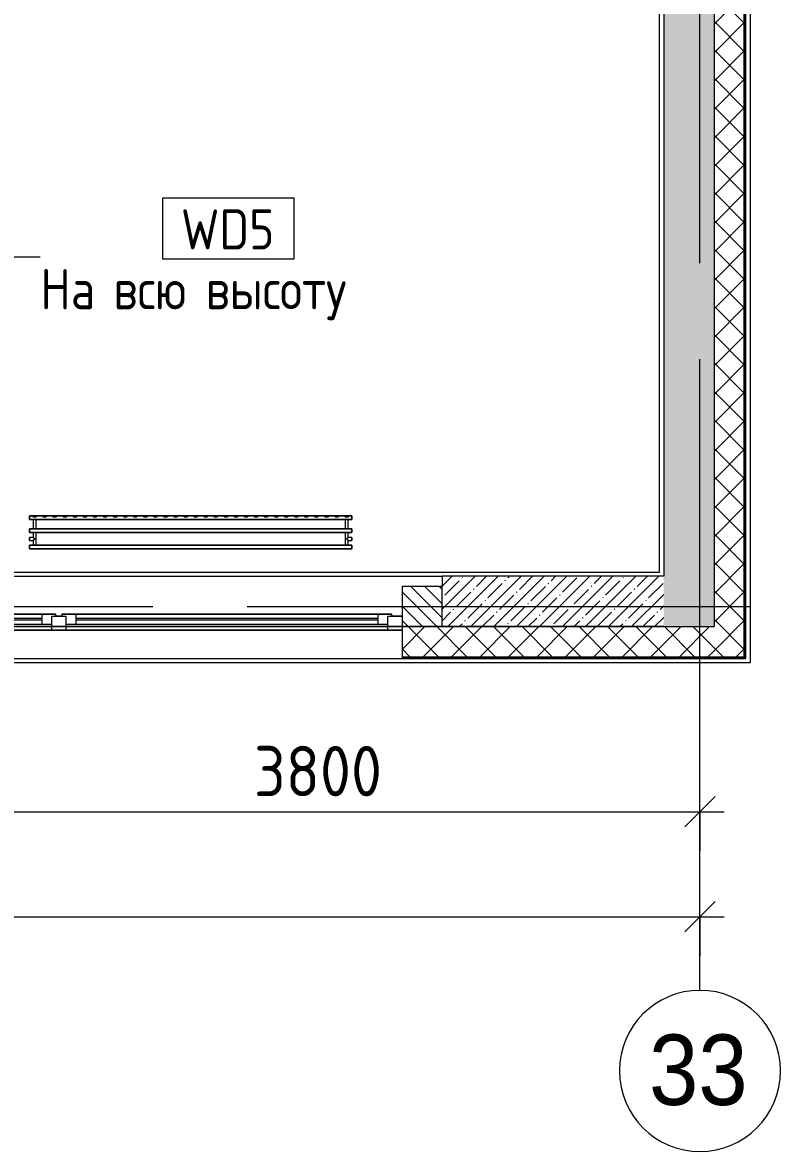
# Model space of a CAD drawing. Header units: millimetres. Extents: x 81368 to 286493, y -8553 to 29000.
# Drawn here: x 121645 to 125410, y -2706 to 2900 of the extents above; entities that cross this region are included whole.
import ezdxf

# ---------------------------------------------------------------- set-up
doc = ezdxf.new("R2010")
doc.units = ezdxf.units.MM
doc.linetypes.add('Осевая', pattern=[3175, 635, -476.25, 1587.5, -476.25])
for name, color, linetype, lineweight in [('A-ANNO-DIMS', 7, 'Continuous', 9), ('A-ANNO-DIMS-100', 7, 'Continuous', 9), ('A-GLAZ', 7, 'Continuous', 9), ('A-WALL', 7, 'Continuous', 9), ('A-WALL-1', 7, 'Continuous', 13), ('A-WALL-IDEN', 7, 'Continuous', 9), ('I-WALL', 7, 'Continuous', 9), ('Оси', 7, 'Continuous', 9), ('Оси-1', 7, 'Continuous', 20), ('Оси-2', 7, 'Осевая', 9)]:
    doc.layers.add(name, color=color, linetype=linetype, lineweight=lineweight)
doc.layers.add('A-FLOR-1', color=7, linetype='Continuous', lineweight=9, true_color=0xaaaaaa)
doc.layers.add('M-EQPM-1', color=7, linetype='Continuous', lineweight=9, true_color=0xaaaaaa)
doc.styles.add('Arial', font='arial.ttf', dxfattribs={"width": 0.9, "height": 350})
doc.styles.add('GOST Common_1', font='GOST_Common.ttf', dxfattribs={"width": 0.9, "height": 200})
doc.styles.add('ISOCPEUR', font='isocpeur.ttf', dxfattribs={"width": 0.9, "height": 250})
doc.dimstyles.new('ISO-2_5_0_9К_БОЛЬШОЙ_1', dxfattribs={"dimscale": 304.8, "dimtxt": 248.995294, "dimasz": 0.492126, "dimexe": 0.393701, "dimexo": 0.984252, "dimgap": 0, "dimtad": 1, "dimdec": 0, "dimrnd": 10, "dimzin": 0, "dimdsep": 46, "dimtxsty": 'ISOCPEUR', "dimblk1": 'OBLIQUE', "dimblk2": 'OBLIQUE', "dimsah": 1, "dimcen": 0.09, "dimdle": 0.393701, "dimazin": 0, "dimtfac": 1, "dimtdec": 4, "dimtix": 1, "dimtmove": 0, "dimatfit": 3, "dimfxl": 1, "dimtvp": 1, "dimtolj": 1, "dimtzin": 0, "dimarcsym": 2})
pattern_1 = [(45, (0, 0), (-70.71068, 70.71068), []), (135, (0, 0), (-70.71068, -70.71068), [])]
pattern_2 = [(45, (0, 0), (-57.024626, 57.024626), []), (45, (57.025, 0), (-57.024626, 57.024626), [100.806, -20.161, 3.353, -16.808])]

# ---------------------------------------------------------------- blocks, each defined once
blk = doc.blocks.new('120_Окно_СКБ_2Ст_Фрамуга сверху - 120_Окно_СКБ_2Ст_2300х2500_h_ ДОО-19727959-План монтажа стен и перегородок 1 этажа в осях 23_1-33')
at = {"layer": 'A-GLAZ'}
for p, q in [((-1150, -127), (-1150, -57)), ((-1150, -57), (-1080, -57)), ((1150, -57), (-1150, -57)), ((-1080, -57), (-1080, -127)), ((-1080, -57), (1080, -57)), ((520, -87), (-1080, -87)), ((-1080, -87), (-1080, -127)), ((-1030, -137), (-1030, -87)), ((-1030, -107), (470, -107)), ((470, -137), (470, -87)), ((520, -127), (520, -57)), ((520, -57), (590, -57)), ((520, -127), (520, -87)), ((590, -57), (590, -127)), ((1080, -87), (590, -87)), ((590, -87), (590, -127)), ((640, -137), (640, -87)), ((640, -107), (1030, -107)), ((1030, -137), (1030, -87)), ((1080, -127), (1080, -57)), ((1080, -57), (1150, -57)), ((1080, -127), (1080, -87)), ((1150, -57), (1150, -127)), ((-1080, -127), (-1150, -127)), ((-1150, -127), (-1100, -127)), ((-1080, -127), (-1100, -127)), ((-1100, -127), (-1100, -137)), ((-1100, -137), (540, -137)), ((540, -137), (-1100, -137)), ((470, -117), (-1030, -117)), ((590, -127), (520, -127)), ((540, -127), (520, -127)), ((540, -127), (570, -127)), ((540, -127), (570, -127)), ((540, -137), (540, -127)), ((590, -127), (570, -127)), ((570, -127), (570, -137)), ((570, -137), (1100, -137)), ((1100, -137), (570, -137)), ((1030, -117), (640, -117)), ((1150, -127), (1080, -127)), ((1100, -127), (1080, -127)), ((1100, -127), (1150, -127)), ((1100, -137), (1100, -127))]:
    blk.add_line(p, q, dxfattribs=at)
blk = doc.blocks.new('radiator_prado_classic_z_tip_30_po exemplyaru - Classic Z Тип 30-300-31137165-План монтажа стен и перегородок 1 этажа в осях 23_1-33')
at = {"layer": 'M-EQPM-1'}
for p, q in [((0, 228), (0, 210)), ((1600, 228), (0, 228)), ((0, 210), (0, 228)), ((0, 228), (12.5, 228)), ((12.5, 228), (37.5, 228)), ((37.5, 228), (12.5, 228)), ((12.5, 228), (37.5, 228)), ((12.5, 228), (17.5, 223)), ((12.5, 228), (17.5, 223)), ((32.5, 223), (37.5, 228)), ((37.5, 228), (32.5, 223)), ((37.5, 228), (62.5, 228)), ((62.5, 228), (87.5, 228)), ((87.5, 228), (62.5, 228)), ((62.5, 228), (87.5, 228)), ((62.5, 228), (67.5, 223)), ((62.5, 228), (67.5, 223)), ((82.5, 223), (87.5, 228)), ((87.5, 228), (82.5, 223)), ((87.5, 228), (112.5, 228)), ((112.5, 228), (137.5, 228)), ((137.5, 228), (112.5, 228)), ((112.5, 228), (137.5, 228)), ((112.5, 228), (117.5, 223)), ((112.5, 228), (117.5, 223)), ((132.5, 223), (137.5, 228)), ((137.5, 228), (132.5, 223)), ((137.5, 228), (162.5, 228)), ((162.5, 228), (187.5, 228)), ((187.5, 228), (162.5, 228)), ((162.5, 228), (187.5, 228)), ((162.5, 228), (167.5, 223)), ((162.5, 228), (167.5, 223)), ((182.5, 223), (187.5, 228)), ((187.5, 228), (182.5, 223)), ((187.5, 228), (212.5, 228)), ((212.5, 228), (237.5, 228)), ((237.5, 228), (212.5, 228)), ((212.5, 228), (237.5, 228)), ((212.5, 228), (217.5, 223)), ((212.5, 228), (217.5, 223)), ((232.5, 223), (237.5, 228)), ((237.5, 228), (232.5, 223)), ((237.5, 228), (262.5, 228)), ((262.5, 228), (287.5, 228)), ((287.5, 228), (262.5, 228)), ((262.5, 228), (287.5, 228)), ((262.5, 228), (267.5, 223)), ((262.5, 228), (267.5, 223)), ((282.5, 223), (287.5, 228)), ((287.5, 228), (282.5, 223)), ((287.5, 228), (312.5, 228)), ((312.5, 228), (337.5, 228)), ((337.5, 228), (312.5, 228)), ((312.5, 228), (337.5, 228)), ((312.5, 228), (317.5, 223)), ((312.5, 228), (317.5, 223)), ((332.5, 223), (337.5, 228)), ((337.5, 228), (332.5, 223)), ((337.5, 228), (362.5, 228)), ((362.5, 228), (387.5, 228)), ((387.5, 228), (362.5, 228)), ((362.5, 228), (387.5, 228)), ((362.5, 228), (367.5, 223)), ((362.5, 228), (367.5, 223)), ((382.5, 223), (387.5, 228)), ((387.5, 228), (382.5, 223)), ((387.5, 228), (412.5, 228)), ((412.5, 228), (437.5, 228)), ((437.5, 228), (412.5, 228)), ((412.5, 228), (437.5, 228)), ((412.5, 228), (417.5, 223)), ((412.5, 228), (417.5, 223)), ((432.5, 223), (437.5, 228)), ((437.5, 228), (432.5, 223)), ((437.5, 228), (462.5, 228)), ((462.5, 228), (487.5, 228)), ((487.5, 228), (462.5, 228)), ((462.5, 228), (487.5, 228)), ((462.5, 228), (467.5, 223)), ((462.5, 228), (467.5, 223)), ((482.5, 223), (487.5, 228)), ((487.5, 228), (482.5, 223)), ((487.5, 228), (512.5, 228)), ((512.5, 228), (537.5, 228)), ((537.5, 228), (512.5, 228)), ((512.5, 228), (537.5, 228)), ((512.5, 228), (517.5, 223)), ((512.5, 228), (517.5, 223)), ((532.5, 223), (537.5, 228)), ((537.5, 228), (532.5, 223)), ((537.5, 228), (562.5, 228)), ((562.5, 228), (587.5, 228)), ((587.5, 228), (562.5, 228)), ((562.5, 228), (587.5, 228)), ((562.5, 228), (567.5, 223)), ((562.5, 228), (567.5, 223)), ((582.5, 223), (587.5, 228)), ((587.5, 228), (582.5, 223)), ((587.5, 228), (612.5, 228)), ((612.5, 228), (637.5, 228)), ((637.5, 228), (612.5, 228)), ((612.5, 228), (637.5, 228)), ((612.5, 228), (617.5, 223)), ((612.5, 228), (617.5, 223)), ((632.5, 223), (637.5, 228)), ((637.5, 228), (632.5, 223)), ((637.5, 228), (662.5, 228)), ((662.5, 228), (687.5, 228)), ((687.5, 228), (662.5, 228)), ((662.5, 228), (687.5, 228)), ((662.5, 228), (667.5, 223)), ((662.5, 228), (667.5, 223)), ((682.5, 223), (687.5, 228)), ((687.5, 228), (682.5, 223)), ((687.5, 228), (712.5, 228)), ((712.5, 228), (737.5, 228)), ((737.5, 228), (712.5, 228)), ((712.5, 228), (737.5, 228)), ((712.5, 228), (717.5, 223)), ((712.5, 228), (717.5, 223)), ((732.5, 223), (737.5, 228)), ((737.5, 228), (732.5, 223)), ((737.5, 228), (762.5, 228)), ((762.5, 228), (787.5, 228)), ((787.5, 228), (762.5, 228)), ((762.5, 228), (787.5, 228)), ((762.5, 228), (767.5, 223)), ((762.5, 228), (767.5, 223)), ((782.5, 223), (787.5, 228)), ((787.5, 228), (782.5, 223)), ((787.5, 228), (812.5, 228)), ((812.5, 228), (837.5, 228)), ((837.5, 228), (812.5, 228)), ((812.5, 228), (837.5, 228)), ((812.5, 228), (817.5, 223)), ((812.5, 228), (817.5, 223)), ((832.5, 223), (837.5, 228)), ((837.5, 228), (832.5, 223)), ((837.5, 228), (862.5, 228)), ((862.5, 228), (887.5, 228)), ((887.5, 228), (862.5, 228)), ((862.5, 228), (887.5, 228)), ((862.5, 228), (867.5, 223)), ((862.5, 228), (867.5, 223)), ((882.5, 223), (887.5, 228)), ((887.5, 228), (882.5, 223)), ((887.5, 228), (912.5, 228)), ((912.5, 228), (937.5, 228)), ((937.5, 228), (912.5, 228)), ((912.5, 228), (937.5, 228)), ((912.5, 228), (917.5, 223)), ((912.5, 228), (917.5, 223)), ((932.5, 223), (937.5, 228)), ((937.5, 228), (932.5, 223)), ((937.5, 228), (962.5, 228)), ((962.5, 228), (987.5, 228)), ((987.5, 228), (962.5, 228)), ((962.5, 228), (987.5, 228)), ((962.5, 228), (967.5, 223)), ((962.5, 228), (967.5, 223)), ((982.5, 223), (987.5, 228)), ((987.5, 228), (982.5, 223)), ((987.5, 228), (1012.5, 228)), ((1012.5, 228), (1037.5, 228)), ((1037.5, 228), (1012.5, 228)), ((1012.5, 228), (1037.5, 228)), ((1012.5, 228), (1017.5, 223)), ((1012.5, 228), (1017.5, 223)), ((1032.5, 223), (1037.5, 228)), ((1037.5, 228), (1032.5, 223)), ((1037.5, 228), (1062.5, 228)), ((1062.5, 228), (1087.5, 228)), ((1087.5, 228), (1062.5, 228)), ((1062.5, 228), (1087.5, 228)), ((1062.5, 228), (1067.5, 223)), ((1062.5, 228), (1067.5, 223)), ((1082.5, 223), (1087.5, 228)), ((1087.5, 228), (1082.5, 223)), ((1087.5, 228), (1112.5, 228)), ((1112.5, 228), (1137.5, 228)), ((1137.5, 228), (1112.5, 228)), ((1112.5, 228), (1137.5, 228)), ((1112.5, 228), (1117.5, 223)), ((1112.5, 228), (1117.5, 223)), ((1132.5, 223), (1137.5, 228)), ((1137.5, 228), (1132.5, 223)), ((1137.5, 228), (1162.5, 228)), ((1162.5, 228), (1187.5, 228)), ((1187.5, 228), (1162.5, 228)), ((1162.5, 228), (1187.5, 228)), ((1162.5, 228), (1167.5, 223)), ((1162.5, 228), (1167.5, 223)), ((1182.5, 223), (1187.5, 228)), ((1187.5, 228), (1182.5, 223)), ((1187.5, 228), (1212.5, 228)), ((1212.5, 228), (1237.5, 228)), ((1237.5, 228), (1212.5, 228)), ((1212.5, 228), (1237.5, 228)), ((1212.5, 228), (1217.5, 223)), ((1212.5, 228), (1217.5, 223)), ((1232.5, 223), (1237.5, 228)), ((1237.5, 228), (1232.5, 223)), ((1237.5, 228), (1262.5, 228)), ((1262.5, 228), (1287.5, 228)), ((1287.5, 228), (1262.5, 228)), ((1262.5, 228), (1287.5, 228)), ((1262.5, 228), (1267.5, 223)), ((1262.5, 228), (1267.5, 223)), ((1282.5, 223), (1287.5, 228)), ((1287.5, 228), (1282.5, 223)), ((1287.5, 228), (1312.5, 228)), ((1312.5, 228), (1337.5, 228)), ((1337.5, 228), (1312.5, 228)), ((1312.5, 228), (1337.5, 228)), ((1312.5, 228), (1317.5, 223)), ((1312.5, 228), (1317.5, 223)), ((1332.5, 223), (1337.5, 228)), ((1337.5, 228), (1332.5, 223)), ((1337.5, 228), (1362.5, 228)), ((1362.5, 228), (1387.5, 228)), ((1387.5, 228), (1362.5, 228)), ((1362.5, 228), (1387.5, 228)), ((1362.5, 228), (1367.5, 223)), ((1362.5, 228), (1367.5, 223)), ((1382.5, 223), (1387.5, 228)), ((1387.5, 228), (1382.5, 223)), ((1387.5, 228), (1412.5, 228)), ((1412.5, 228), (1437.5, 228)), ((1437.5, 228), (1412.5, 228)), ((1412.5, 228), (1437.5, 228)), ((1412.5, 228), (1417.5, 223)), ((1412.5, 228), (1417.5, 223)), ((1432.5, 223), (1437.5, 228)), ((1437.5, 228), (1432.5, 223)), ((1438.1, 228), (1462.5, 228)), ((1462.5, 228), (1487.5, 228)), ((1487.5, 228), (1462.5, 228)), ((1462.5, 228), (1487.5, 228)), ((1462.5, 228), (1467.5, 223)), ((1462.5, 228), (1467.5, 223)), ((1482.5, 223), (1487.5, 228)), ((1487.5, 228), (1482.5, 223)), ((1487.5, 228), (1512.5, 228)), ((1512.5, 228), (1537.5, 228)), ((1537.5, 228), (1512.5, 228)), ((1512.5, 228), (1537.5, 228)), ((1512.5, 228), (1517.5, 223)), ((1512.5, 228), (1517.5, 223)), ((1532.5, 223), (1537.5, 228)), ((1537.5, 228), (1532.5, 223)), ((1537.5, 228), (1562.5, 228)), ((1562.5, 228), (1587.5, 228)), ((1587.5, 228), (1562.5, 228)), ((1562.5, 228), (1587.5, 228)), ((1562.5, 228), (1567.5, 223)), ((1562.5, 228), (1567.5, 223)), ((1582.5, 223), (1587.5, 228)), ((1587.5, 228), (1582.5, 223)), ((1587.5, 228), (1600, 228)), ((1600, 210), (1600, 228)), ((1600, 228), (1600, 210)), ((0, 210), (1600, 210)), ((17.5, 210), (0, 210)), ((32.5, 223), (17.5, 223)), ((17.5, 223), (32.5, 223)), ((17.5, 210), (17.5, 164)), ((17.5, 210), (17.5, 164)), ((19.7, 210), (17.5, 210)), ((17.5, 210), (32.5, 210)), ((32.5, 210), (17.5, 210)), ((17.5, 210), (32.5, 210)), ((31.5, 210), (18.5, 210)), ((21.2, 210), (19.7, 210)), ((23.1, 210), (21.2, 210)), ((26.9, 210), (23.1, 210)), ((32.5, 210), (26.9, 210)), ((32.5, 164), (32.5, 210)), ((32.5, 164), (32.5, 210)), ((1567.5, 210), (32.5, 210)), ((82.5, 223), (67.5, 223)), ((67.5, 223), (82.5, 223)), ((132.5, 223), (117.5, 223)), ((117.5, 223), (132.5, 223)), ((182.5, 223), (167.5, 223)), ((167.5, 223), (182.5, 223)), ((232.5, 223), (217.5, 223)), ((217.5, 223), (232.5, 223)), ((282.5, 223), (267.5, 223)), ((267.5, 223), (282.5, 223)), ((332.5, 223), (317.5, 223)), ((317.5, 223), (332.5, 223)), ((382.5, 223), (367.5, 223)), ((367.5, 223), (382.5, 223)), ((432.5, 223), (417.5, 223)), ((417.5, 223), (432.5, 223)), ((482.5, 223), (467.5, 223)), ((467.5, 223), (482.5, 223)), ((532.5, 223), (517.5, 223)), ((517.5, 223), (532.5, 223)), ((582.5, 223), (567.5, 223)), ((567.5, 223), (582.5, 223)), ((632.5, 223), (617.5, 223)), ((617.5, 223), (632.5, 223)), ((682.5, 223), (667.5, 223)), ((667.5, 223), (682.5, 223)), ((732.5, 223), (717.5, 223)), ((717.5, 223), (732.5, 223)), ((782.5, 223), (767.5, 223)), ((767.5, 223), (782.5, 223)), ((832.5, 223), (817.5, 223)), ((817.5, 223), (832.5, 223)), ((882.5, 223), (867.5, 223)), ((867.5, 223), (882.5, 223)), ((932.5, 223), (917.5, 223)), ((917.5, 223), (932.5, 223)), ((982.5, 223), (967.5, 223)), ((967.5, 223), (982.5, 223)), ((1032.5, 223), (1017.5, 223)), ((1017.5, 223), (1032.5, 223)), ((1082.5, 223), (1067.5, 223)), ((1067.5, 223), (1082.5, 223)), ((1132.5, 223), (1117.5, 223)), ((1117.5, 223), (1132.5, 223)), ((1182.5, 223), (1167.5, 223)), ((1167.5, 223), (1182.5, 223)), ((1232.5, 223), (1217.5, 223)), ((1217.5, 223), (1232.5, 223)), ((1282.5, 223), (1267.5, 223)), ((1267.5, 223), (1282.5, 223)), ((1332.5, 223), (1317.5, 223)), ((1317.5, 223), (1332.5, 223)), ((1382.5, 223), (1367.5, 223)), ((1367.5, 223), (1382.5, 223)), ((1432.5, 223), (1417.5, 223)), ((1417.5, 223), (1432.5, 223)), ((1482.5, 223), (1467.5, 223)), ((1467.5, 223), (1482.5, 223)), ((1532.5, 223), (1517.5, 223)), ((1517.5, 223), (1532.5, 223)), ((1582.5, 223), (1567.5, 223)), ((1567.5, 223), (1582.5, 223)), ((1567.5, 210), (1567.5, 164)), ((1567.5, 210), (1567.5, 164)), ((1582.5, 210), (1567.5, 210)), ((1567.5, 210), (1582.5, 210)), ((1582.5, 210), (1567.5, 210)), ((1567.5, 210), (1569.7, 210)), ((1581.5, 210), (1568.5, 210)), ((1569.7, 210), (1571.2, 210)), ((1571.2, 210), (1573.1, 210)), ((1573.1, 210), (1575, 210)), ((1575, 210), (1576.9, 210)), ((1576.9, 210), (1578.7, 210)), ((1578.7, 210), (1580.3, 210)), ((1580.3, 210), (1581.5, 210)), ((1581.5, 210), (1582.2, 210)), ((1582.2, 210), (1582.5, 210)), ((1582.5, 164), (1582.5, 210)), ((1582.5, 164), (1582.5, 210)), ((1600, 210), (1582.5, 210)), ((1600, 164), (0, 164)), ((0, 164), (0, 146)), ((0, 146), (0, 164)), ((0, 164), (17.5, 164)), ((0, 146), (1600, 146)), ((17.5, 146), (0, 146)), ((17.5, 121.5), (0, 121.5)), ((17.5, 121.5), (0, 121.5)), ((0, 121.5), (0, 121.2)), ((0, 106.5), (0, 121.5)), ((0, 121.2), (0, 106.8)), ((0, 121.2), (0, 120.5)), ((0, 120.5), (0, 121.2)), ((0, 121.2), (0, 121.2)), ((0, 120.5), (0, 119.3)), ((0, 119.3), (0, 120.5)), ((0, 119.3), (0, 117.8)), ((0, 117.8), (0, 119.3)), ((0, 117.8), (0, 115.9)), ((0, 115.9), (0, 117.8)), ((0, 115.9), (0, 114)), ((0, 114), (0, 115.9)), ((0, 114), (0, 112.1)), ((0, 112.1), (0, 114)), ((32.5, 164), (17.5, 164)), ((17.5, 164), (18.5, 164)), ((32.5, 164), (17.5, 164)), ((17.5, 164), (32.5, 164)), ((17.5, 146), (17.5, 121.5)), ((17.5, 146), (17.5, 121.5)), ((17.5, 146), (32.5, 146)), ((32.5, 146), (17.5, 146)), ((17.5, 146), (32.5, 146)), ((32.5, 146), (17.5, 146)), ((18.5, 164), (32.5, 164)), ((18.5, 164), (31.5, 164)), ((31.5, 146), (18.5, 146)), ((32.5, 164), (1567.5, 164)), ((32.5, 82), (32.5, 146)), ((32.5, 82), (32.5, 146)), ((1567.5, 146), (32.5, 146)), ((1582.5, 164), (1567.5, 164)), ((1567.5, 164), (1582.5, 164)), ((1567.8, 164), (1567.5, 164)), ((1567.5, 164), (1582.5, 164)), ((1567.5, 146), (1567.5, 82)), ((1567.5, 146), (1567.5, 82)), ((1567.5, 146), (1582.5, 146)), ((1582.5, 146), (1567.5, 146)), ((1567.5, 146), (1567.8, 146)), ((1582.5, 146), (1567.5, 146)), ((1571.2, 164), (1567.8, 164)), ((1567.8, 146), (1582.5, 146)), ((1568.5, 164), (1581.5, 164)), ((1581.5, 146), (1568.5, 146)), ((1573.1, 164), (1571.2, 164)), ((1582.5, 164), (1573.1, 164)), ((1582.5, 164), (1600, 164)), ((1582.5, 121.5), (1582.5, 146)), ((1582.5, 121.5), (1582.5, 146)), ((1600, 146), (1582.5, 146)), ((1600, 121.5), (1582.5, 121.5)), ((1600, 121.5), (1582.5, 121.5)), ((1600, 146), (1600, 164)), ((1600, 164), (1600, 146)), ((1600, 121.5), (1600, 106.5)), ((1600, 121.2), (1600, 121.5)), ((1600, 121.5), (1600, 121.2)), ((1600, 121.2), (1600, 121.5)), ((1600, 106.8), (1600, 121.2)), ((1600, 121.2), (1600, 106.8)), ((1600, 114), (1600, 121.2)), ((1600, 110.2), (1600, 114)), ((0, 112.1), (0, 110.2)), ((0, 110.2), (0, 112.1)), ((0, 110.2), (0, 108.7)), ((0, 108.7), (0, 110.2)), ((0, 108.7), (0, 106.8)), ((0, 106.8), (0, 108.7)), ((0, 106.8), (0, 106.5)), ((0, 106.8), (0, 106.8)), ((0, 106.5), (17.5, 106.5)), ((0, 106.5), (17.5, 106.5)), ((1600, 82), (0, 82)), ((0, 82), (0, 64)), ((0, 64), (0, 82)), ((0, 82), (17.5, 82)), ((1600, 64), (0, 64)), ((0, 64), (1600, 64)), ((17.5, 106.5), (17.5, 82)), ((17.5, 106.5), (17.5, 82)), ((32.5, 82), (17.5, 82)), ((17.5, 82), (31.5, 82)), ((32.5, 82), (17.5, 82)), ((17.5, 82), (32.5, 82)), ((18.5, 82), (31.5, 82)), ((31.5, 82), (32.2, 82)), ((32.2, 82), (32.5, 82)), ((32.5, 82), (1567.5, 82)), ((1582.5, 82), (1567.5, 82)), ((1567.5, 82), (1582.5, 82)), ((1582.5, 82), (1567.5, 82)), ((1567.5, 82), (1582.5, 82)), ((1568.5, 82), (1581.5, 82)), ((1582.5, 82), (1582.5, 106.5)), ((1582.5, 106.5), (1600, 106.5)), ((1582.5, 82), (1582.5, 106.5)), ((1582.5, 106.5), (1600, 106.5)), ((1582.5, 82), (1600, 82)), ((1600, 108.7), (1600, 110.2)), ((1600, 107.5), (1600, 108.7)), ((1600, 106.8), (1600, 107.5)), ((1600, 106.5), (1600, 106.8)), ((1600, 106.8), (1600, 106.5)), ((1600, 106.5), (1600, 106.8)), ((1600, 64), (1600, 82)), ((1600, 82), (1600, 64))]:
    blk.add_line(p, q, dxfattribs=at)
for points, knots in [([(17.8, 121.2), (17.7, 121.3), (17.7, 121.3), (17.5, 121.5), (17.5, 121.5), (17.5, 121.5)], [0.8571429, 0.8571429, 0.8571429, 0.8571429, 0.8928571, 0.9285714, 1, 1, 1, 1]), ([(17.5, 121.5), (17.5, 121.5), (17.5, 121.5), (17.7, 121.3), (17.7, 121.3), (17.8, 121.2)], [0, 0, 0, 0, 0.0714286, 0.1071429, 0.1428571, 0.1428571, 0.1428571, 0.1428571]), ([(17.5, 121.5), (17.5, 121.5), (17.5, 121.5), (17.7, 121.3), (17.7, 121.3), (17.8, 121.2)], [0, 0, 0, 0, 0.0714286, 0.1071429, 0.1428571, 0.1428571, 0.1428571, 0.1428571]), ([(25, 114), (24.5, 114.5), (23.6, 115.4), (22.4, 116.6), (21.6, 117.4), (21.1, 117.9), (20.8, 118.2), (20.5, 118.5), (20.2, 118.8), (19.8, 119.1), (19.6, 119.4), (19.3, 119.7), (19, 120), (18.7, 120.3), (18.5, 120.5), (18.3, 120.7), (18.1, 120.9), (17.9, 121.1), (17.8, 121.2), (17.7, 121.3), (17.5, 121.5), (17.5, 121.5), (17.5, 121.5)], [0, 0, 0, 0, 0.142857, 0.285714, 0.357143, 0.392857, 0.428571, 0.464286, 0.5, 0.535714, 0.571429, 0.607143, 0.642857, 0.678571, 0.714286, 0.75, 0.785714, 0.821429, 0.857143, 0.892857, 0.928571, 1, 1, 1, 1]), ([(17.5, 106.5), (17.5, 106.5), (17.5, 106.5), (17.7, 106.7), (17.8, 106.8), (17.9, 106.9), (18.1, 107.1), (18.3, 107.3), (18.5, 107.5), (18.7, 107.7), (19, 108), (19.3, 108.3), (19.6, 108.6), (19.8, 108.9), (20.3, 109.3), (20.7, 109.7), (21.1, 110.1), (21.6, 110.6), (22.4, 111.4), (23.6, 112.6), (24.5, 113.5), (25, 114)], [0, 0, 0, 0, 0.071429, 0.107143, 0.142857, 0.178571, 0.214286, 0.25, 0.285714, 0.321429, 0.357143, 0.392857, 0.428571, 0.464286, 0.5, 0.571429, 0.607143, 0.642857, 0.714286, 0.857143, 1, 1, 1, 1]), ([(22.1, 116.9), (21.9, 117.1), (21.6, 117.4), (21.1, 117.9), (20.8, 118.2), (20.5, 118.5), (20.2, 118.8), (19.9, 119.2), (19.7, 119.3), (19.6, 119.4)], [0.2857143, 0.2857143, 0.2857143, 0.2857143, 0.3571429, 0.3928571, 0.4285714, 0.4642857, 0.5, 0.5357143, 0.5714286, 0.5714286, 0.5714286, 0.5714286]), ([(19.6, 119.4), (19.7, 119.3), (19.9, 119.2), (20.3, 118.7), (20.6, 118.4), (20.8, 118.2)], [0.4285714, 0.4285714, 0.4285714, 0.4285714, 0.4642857, 0.5, 0.5714286, 0.5714286, 0.5714286, 0.5714286]), ([(19.6, 119.4), (19.7, 119.3), (19.8, 119.1), (20.3, 118.7), (20.7, 118.3), (21.1, 117.9), (21.6, 117.4), (22.4, 116.6), (23.1, 115.9), (23.6, 115.4)], [0.4285714, 0.4285714, 0.4285714, 0.4285714, 0.4642857, 0.5, 0.5714286, 0.6071429, 0.6428571, 0.7142857, 0.8571429, 0.8571429, 0.8571429, 0.8571429]), ([(20.8, 118.2), (20.9, 118.1), (21.1, 117.9), (21.6, 117.4), (21.9, 117.1), (22.1, 116.9)], [0.5714286, 0.5714286, 0.5714286, 0.5714286, 0.6071429, 0.6428571, 0.7142857, 0.7142857, 0.7142857, 0.7142857]), ([(1575, 114), (1575.5, 114.5), (1576.4, 115.4), (1577.6, 116.6), (1578.4, 117.4), (1578.9, 117.9), (1579.2, 118.2), (1579.5, 118.5), (1579.8, 118.8), (1580.1, 119.2), (1580.4, 119.4), (1580.7, 119.7), (1581, 120), (1581.3, 120.3), (1581.5, 120.5), (1581.7, 120.7), (1581.9, 120.9), (1582.1, 121.1), (1582.2, 121.2), (1582.3, 121.3), (1582.5, 121.5), (1582.5, 121.5), (1582.5, 121.5)], [0, 0, 0, 0, 0.142857, 0.285714, 0.357143, 0.392857, 0.428571, 0.464286, 0.5, 0.535714, 0.571429, 0.607143, 0.642857, 0.678571, 0.714286, 0.75, 0.785714, 0.821429, 0.857143, 0.892857, 0.928571, 1, 1, 1, 1]), ([(1582.5, 106.5), (1582.5, 106.5), (1582.5, 106.5), (1582.3, 106.7), (1582.2, 106.8), (1582.1, 106.9), (1581.9, 107.1), (1581.7, 107.3), (1581.5, 107.5), (1581.3, 107.7), (1581, 108), (1580.7, 108.3), (1580.4, 108.6), (1580.1, 108.8), (1579.7, 109.3), (1579.3, 109.7), (1578.9, 110.1), (1578.4, 110.6), (1577.6, 111.4), (1576.4, 112.6), (1575.5, 113.5), (1575, 114)], [0, 0, 0, 0, 0.071429, 0.107143, 0.142857, 0.178571, 0.214286, 0.25, 0.285714, 0.321429, 0.357143, 0.392857, 0.428571, 0.464286, 0.5, 0.571429, 0.607143, 0.642857, 0.714286, 0.857143, 1, 1, 1, 1]), ([(1582.2, 121.2), (1582.2, 121.2), (1582.1, 121.1), (1581.9, 120.9), (1581.7, 120.7), (1581.5, 120.5), (1581.3, 120.3), (1581, 120), (1580.7, 119.7), (1580.4, 119.4), (1580.1, 119.2), (1579.7, 118.7), (1579.3, 118.3), (1578.9, 117.9), (1578.4, 117.4), (1577.6, 116.6), (1576.9, 115.9), (1576.4, 115.4)], [0.1428571, 0.1428571, 0.1428571, 0.1428571, 0.1785714, 0.2142857, 0.25, 0.2857143, 0.3214286, 0.3571429, 0.3928571, 0.4285714, 0.4642857, 0.5, 0.5714286, 0.6071429, 0.6428571, 0.7142857, 0.8571429, 0.8571429, 0.8571429, 0.8571429]), ([(1582.2, 121.2), (1582.2, 121.2), (1582.1, 121.1), (1581.9, 120.9), (1581.7, 120.7), (1581.5, 120.5), (1581.3, 120.3), (1581, 120), (1580.7, 119.7), (1580.4, 119.4), (1580.1, 119.2), (1579.7, 118.7), (1579.3, 118.3), (1578.9, 117.9), (1578.4, 117.4), (1577.6, 116.6), (1576.9, 115.9), (1576.4, 115.4)], [0.1428571, 0.1428571, 0.1428571, 0.1428571, 0.1785714, 0.2142857, 0.25, 0.2857143, 0.3214286, 0.3571429, 0.3928571, 0.4285714, 0.4642857, 0.5, 0.5714286, 0.6071429, 0.6428571, 0.7142857, 0.8571429, 0.8571429, 0.8571429, 0.8571429]), ([(1576.4, 115.4), (1576.9, 115.9), (1577.6, 116.6), (1578.4, 117.4), (1578.9, 117.9), (1579.2, 118.2), (1579.5, 118.5), (1579.8, 118.8), (1580.1, 119.2), (1580.4, 119.4), (1580.7, 119.7), (1581, 120), (1581.3, 120.3), (1581.5, 120.5), (1581.7, 120.7), (1581.9, 120.9), (1582.1, 121.1), (1582.2, 121.2), (1582.2, 121.2)], [0.1428571, 0.1428571, 0.1428571, 0.1428571, 0.2857143, 0.3571429, 0.3928571, 0.4285714, 0.4642857, 0.5, 0.5357143, 0.5714286, 0.6071429, 0.6428571, 0.6785714, 0.7142857, 0.75, 0.7857143, 0.8214286, 0.8571429, 0.8571429, 0.8571429, 0.8571429]), ([(1582.5, 121.5), (1582.5, 121.5), (1582.5, 121.5), (1582.3, 121.3), (1582.3, 121.3), (1582.2, 121.2)], [0, 0, 0, 0, 0.0714286, 0.1071429, 0.1428571, 0.1428571, 0.1428571, 0.1428571]), ([(1582.5, 121.5), (1582.5, 121.5), (1582.5, 121.5), (1582.3, 121.3), (1582.3, 121.3), (1582.2, 121.2)], [0, 0, 0, 0, 0.0714286, 0.1071429, 0.1428571, 0.1428571, 0.1428571, 0.1428571]), ([(1582.2, 121.2), (1582.3, 121.3), (1582.3, 121.3), (1582.5, 121.5), (1582.5, 121.5), (1582.5, 121.5)], [0.8571429, 0.8571429, 0.8571429, 0.8571429, 0.8928571, 0.9285714, 1, 1, 1, 1]), ([(17.5, 106.5), (17.5, 106.5), (17.5, 106.5), (17.7, 106.7), (17.7, 106.7), (17.8, 106.8)], [0, 0, 0, 0, 0.0714286, 0.1071429, 0.1428571, 0.1428571, 0.1428571, 0.1428571]), ([(17.8, 106.8), (17.7, 106.7), (17.7, 106.7), (17.5, 106.5), (17.5, 106.5), (17.5, 106.5)], [0.8571429, 0.8571429, 0.8571429, 0.8571429, 0.8928571, 0.9285714, 1, 1, 1, 1]), ([(17.8, 106.8), (17.7, 106.7), (17.7, 106.7), (17.5, 106.5), (17.5, 106.5), (17.5, 106.5)], [0.8571429, 0.8571429, 0.8571429, 0.8571429, 0.8928571, 0.9285714, 1, 1, 1, 1]), ([(17.8, 106.8), (17.8, 106.8), (17.9, 106.9), (18.1, 107.1), (18.3, 107.3), (18.5, 107.5), (18.7, 107.7), (19, 108), (19.3, 108.3), (19.6, 108.6), (19.9, 108.8), (20.3, 109.3), (20.6, 109.6), (20.8, 109.8)], [0.1428571, 0.1428571, 0.1428571, 0.1428571, 0.1785714, 0.2142857, 0.25, 0.2857143, 0.3214286, 0.3571429, 0.3928571, 0.4285714, 0.4642857, 0.5, 0.5714286, 0.5714286, 0.5714286, 0.5714286]), ([(20.8, 109.8), (20.9, 109.9), (21.1, 110.1), (21.6, 110.6), (21.9, 110.9), (22.1, 111.1)], [0.5714286, 0.5714286, 0.5714286, 0.5714286, 0.6071429, 0.6428571, 0.7142857, 0.7142857, 0.7142857, 0.7142857]), ([(22.1, 111.1), (21.9, 110.9), (21.6, 110.6), (21.1, 110.1), (20.9, 109.9), (20.8, 109.8)], [0.2857143, 0.2857143, 0.2857143, 0.2857143, 0.3571429, 0.3928571, 0.4285714, 0.4285714, 0.4285714, 0.4285714]), ([(22.1, 111.1), (21.9, 110.9), (21.6, 110.6), (21.1, 110.1), (20.9, 109.9), (20.8, 109.8)], [0.2857143, 0.2857143, 0.2857143, 0.2857143, 0.3571429, 0.3928571, 0.4285714, 0.4285714, 0.4285714, 0.4285714]), ([(1577.9, 111.1), (1578.1, 110.9), (1578.4, 110.6), (1578.9, 110.1), (1579.2, 109.8), (1579.5, 109.5), (1579.8, 109.2), (1580.1, 108.8), (1580.4, 108.6), (1580.7, 108.3), (1581, 108), (1581.3, 107.7), (1581.5, 107.5), (1581.7, 107.3), (1581.9, 107.1), (1582.1, 106.9), (1582.2, 106.8), (1582.2, 106.8)], [0.2857143, 0.2857143, 0.2857143, 0.2857143, 0.3571429, 0.3928571, 0.4285714, 0.4642857, 0.5, 0.5357143, 0.5714286, 0.6071429, 0.6428571, 0.6785714, 0.7142857, 0.75, 0.7857143, 0.8214286, 0.8571429, 0.8571429, 0.8571429, 0.8571429]), ([(1577.9, 111.1), (1578.1, 110.9), (1578.4, 110.6), (1578.9, 110.1), (1579.2, 109.8), (1579.5, 109.5), (1579.8, 109.2), (1580.1, 108.8), (1580.4, 108.6), (1580.7, 108.3), (1581, 108), (1581.3, 107.7), (1581.5, 107.5), (1581.7, 107.3), (1581.9, 107.1), (1582.1, 106.9), (1582.2, 106.8), (1582.2, 106.8)], [0.2857143, 0.2857143, 0.2857143, 0.2857143, 0.3571429, 0.3928571, 0.4285714, 0.4642857, 0.5, 0.5357143, 0.5714286, 0.6071429, 0.6428571, 0.6785714, 0.7142857, 0.75, 0.7857143, 0.8214286, 0.8571429, 0.8571429, 0.8571429, 0.8571429]), ([(1582.2, 106.8), (1582.2, 106.8), (1582.1, 106.9), (1581.9, 107.1), (1581.7, 107.3), (1581.5, 107.5), (1581.3, 107.7), (1581, 108), (1580.7, 108.3), (1580.4, 108.6), (1580.1, 108.8), (1579.7, 109.3), (1579.3, 109.7), (1578.9, 110.1), (1578.4, 110.6), (1578.1, 110.9), (1577.9, 111.1)], [0.1428571, 0.1428571, 0.1428571, 0.1428571, 0.1785714, 0.2142857, 0.25, 0.2857143, 0.3214286, 0.3571429, 0.3928571, 0.4285714, 0.4642857, 0.5, 0.5714286, 0.6071429, 0.6428571, 0.7142857, 0.7142857, 0.7142857, 0.7142857]), ([(1582.2, 106.8), (1582.3, 106.7), (1582.3, 106.7), (1582.5, 106.5), (1582.5, 106.5), (1582.5, 106.5)], [0.8571429, 0.8571429, 0.8571429, 0.8571429, 0.8928571, 0.9285714, 1, 1, 1, 1]), ([(1582.2, 106.8), (1582.3, 106.7), (1582.3, 106.7), (1582.5, 106.5), (1582.5, 106.5), (1582.5, 106.5)], [0.8571429, 0.8571429, 0.8571429, 0.8571429, 0.8928571, 0.9285714, 1, 1, 1, 1]), ([(1582.5, 106.5), (1582.5, 106.5), (1582.5, 106.5), (1582.3, 106.7), (1582.3, 106.7), (1582.2, 106.8)], [0, 0, 0, 0, 0.0714286, 0.1071429, 0.1428571, 0.1428571, 0.1428571, 0.1428571])]:
    blk.add_open_spline(points, degree=3, knots=knots, dxfattribs=at)
for points in [[(19.6, 119.4), (19.5, 119.5), (19.3, 119.7), (19, 120), (18.7, 120.3), (18.5, 120.5), (18.3, 120.7), (18.1, 120.9), (17.9, 121.1), (17.8, 121.2), (17.8, 121.2)], [(17.8, 121.2), (17.8, 121.2), (17.9, 121.1), (18.1, 120.9), (18.3, 120.7), (18.5, 120.5), (18.7, 120.3), (19, 120), (19.3, 119.7), (19.5, 119.5), (19.6, 119.4)], [(17.8, 121.2), (17.8, 121.2), (17.9, 121.1), (18.1, 120.9), (18.3, 120.7), (18.4, 120.6), (18.5, 120.5)], [(18.5, 120.5), (18.6, 120.4), (18.7, 120.3), (19, 120), (19.3, 119.7), (19.5, 119.5), (19.6, 119.4)], [(23.6, 115.4), (23.1, 115.9), (22.6, 116.4), (22.1, 116.9)], [(22.1, 116.9), (22.6, 116.4), (23.1, 115.9), (23.6, 115.4)], [(25, 114), (24.5, 113.5), (23.6, 112.6), (22.6, 111.6), (22.1, 111.1)], [(22.1, 111.1), (22.6, 111.6), (23.1, 112.1), (23.6, 112.6)], [(23.6, 112.6), (23.1, 112.1), (22.6, 111.6), (22.1, 111.1)], [(25, 114), (24.5, 114.5), (24, 115), (23.6, 115.4)], [(23.6, 115.4), (24, 115), (24.5, 114.5), (25, 114)], [(23.6, 115.4), (24, 115), (24.5, 114.5), (25, 114)], [(23.6, 112.6), (24, 113), (24.5, 113.5), (25, 114)], [(25, 114), (24.5, 113.5), (24, 113), (23.6, 112.6)], [(1576.4, 115.4), (1576, 115), (1575.5, 114.5), (1575, 114)], [(1576.4, 115.4), (1576, 115), (1575.5, 114.5), (1575, 114)], [(1575, 114), (1575.5, 114.5), (1576, 115), (1576.4, 115.4)], [(1575, 114), (1575.5, 113.5), (1576.4, 112.6), (1577.4, 111.6), (1577.9, 111.1)], [(1575, 114), (1575.5, 113.5), (1576.4, 112.6), (1577.4, 111.6), (1577.9, 111.1)], [(1577.9, 111.1), (1577.4, 111.6), (1576.4, 112.6), (1575.5, 113.5), (1575, 114)], [(20.8, 109.8), (20.7, 109.7), (20.5, 109.5), (20.2, 109.2), (19.8, 108.9), (19.6, 108.6), (19.3, 108.3), (19, 108), (18.7, 107.7), (18.5, 107.5), (18.3, 107.3), (18.1, 107.1), (17.9, 106.9), (17.8, 106.8), (17.8, 106.8)], [(19.6, 108.6), (19.5, 108.5), (19.3, 108.3), (19, 108), (18.7, 107.7), (18.5, 107.5), (18.3, 107.3), (18.1, 107.1), (17.9, 106.9), (17.8, 106.8), (17.8, 106.8)], [(20.8, 109.8), (20.7, 109.7), (20.5, 109.5), (20.2, 109.2), (19.9, 108.8), (19.7, 108.7), (19.6, 108.6)]]:
    blk.add_open_spline(points, degree=3, dxfattribs=at)
blk = doc.blocks.new('Ось сетки - D8-29747960-План монтажа стен и перегородок 1 этажа в осях 23_1-33')
at = {"layer": 'Оси-1'}
for start, end in [(360, 180), (180, 360)]:
    blk.add_arc((0, 0), 4, start, end, dxfattribs=at)
blk = doc.blocks.new('DIMBLOCK12-План монтажа стен и перегородок 1 этажа в осях 23_1-33')
at = {"layer": 'A-ANNO-DIMS-100'}
for p, q in [((121210, -1213.1), (121210, -899.2)), ((125010, -1213.1), (125010, -899.2)), ((121210, -1019.2), (125130, -1019.2)), ((121210, -1019.2), (121210, -1213.1)), ((125010, -1019.2), (125010, -1213.1))]:
    blk.add_line(p, q, dxfattribs=at)
at = {"layer": 'A-ANNO-DIMS-100', "lineweight": 20}
for p, q in [((121210, -1019.2), (121285, -944.2)), ((125010, -1019.2), (125085, -944.2)), ((121210, -1019.2), (121135, -1094.2)), ((125010, -1019.2), (124935, -1094.2))]:
    blk.add_line(p, q, dxfattribs=at)
at = {"layer": 'A-ANNO-DIMS-100', "color": 0, "insert": (122794, -692.6), "char_height": 250, "width": 758.478, "attachment_point": 1, "line_spacing_factor": 1.149209, "style": 'ISOCPEUR'}
blk.add_mtext('3800', dxfattribs=at)
blk = doc.blocks.new('_Oblique')
at = {"color": 0, "linetype": 'ByBlock', "lineweight": -2}
blk.add_line((-0.5, -0.5), (0.5, 0.5), dxfattribs=at)
blk = doc.blocks.new('DIMBLOCK26-План монтажа стен и перегородок 1 этажа в осях 23_1-33')
at = {"layer": 'A-ANNO-DIMS-100'}
for p, q in [((84560, -1734.6), (84560, -1420.7)), ((125010, -1734.6), (125010, -1420.7)), ((84440, -1540.7), (125130, -1540.7)), ((84560, -1540.7), (84560, -1734.6)), ((125010, -1540.7), (125010, -1734.6))]:
    blk.add_line(p, q, dxfattribs=at)
at = {"layer": 'A-ANNO-DIMS-100', "lineweight": 20}
for p, q in [((84560, -1540.7), (84635, -1465.7)), ((125010, -1540.7), (125085, -1465.7)), ((84560, -1540.7), (84485, -1615.7)), ((125010, -1540.7), (124935, -1615.7))]:
    blk.add_line(p, q, dxfattribs=at)
at = {"layer": 'A-ANNO-DIMS-100', "color": 0, "insert": (104366, -1214.1), "char_height": 250, "width": 1005.558, "attachment_point": 1, "line_spacing_factor": 1.149209, "style": 'ISOCPEUR'}
blk.add_mtext('40450', dxfattribs=at)
blk = doc.blocks.new('М_стена2 - Типоразмер-30678229-План монтажа стен и перегородок 1 этажа в осях 23_1-33')
at = {"layer": 'A-WALL-IDEN'}
for p, q in [((3.258, 1.523), (-3.273, 1.523)), ((-3.273, 1.523), (-3.273, -1.477)), ((3.258, -1.477), (3.258, 1.523)), ((-3.273, -1.477), (3.258, -1.477))]:
    blk.add_line(p, q, dxfattribs=at)

msp = doc.modelspace()

# ---------------------------------------------------------------- hatches: boundary and pattern name
at = {"layer": 'A-WALL'}
h = msp.add_hatch(dxfattribs=at)
h.set_pattern_fill('FP_5', color=256, style=0, pattern_type=2)
h.set_pattern_definition(pattern_1)
h.paths.add_polyline_path([(125080, -250), (125230, -250), (125230, 7700), (125080, 7700), (125080, -100)])
h.paths.add_polyline_path([(125080, 8900), (125230, 8900), (125230, 10820), (125080, 10820), (125080, 9354.4)])
h.paths.add_polyline_path([(125230, 13120), (125230, 13670), (125080, 13670), (125080, 13120)])
h.paths.add_polyline_path([(125080, 15220), (125230, 15220), (125230, 21550), (125080, 21550), (125080, 17270.5)])
h = msp.add_hatch(dxfattribs=at)
h.set_pattern_fill('FP_1', color=256, style=0, pattern_type=2)
h.set_pattern_definition([(135, (0, 0), (-35.35534, -35.35534), [])])
h.paths.add_polyline_path([(123730, -100), (123730, 100), (123530, 100), (123530, -100)])
h.paths.add_polyline_path([(121130, -100), (121230, -100), (121230, 100), (121130, 100)])
h.paths.add_polyline_path([(119330, -100), (119330, 100), (118830, 100), (118830, -100), (119129.5, -100)])
h.paths.add_polyline_path([(117030, -100), (117030, 100), (115980, 100), (115980, -100), (116470.3, -100)])
h.paths.add_polyline_path([(113680, -100), (113680, 100), (113430, 100), (113430, -100)])
h.paths.add_polyline_path([(111152.1, -100), (111630, -100), (111630, 100), (110730, 100), (110730, -100)])
h.paths.add_polyline_path([(109815.8, -100), (109830, -100), (109830, 100), (109480, 100), (109480, -100), (109670, -100)])
h.paths.add_polyline_path([(106230, -100), (106230, 100), (105180, 100), (105180, -100), (105833.9, -100)])
h.paths.add_polyline_path([(102880, -100), (102880, 100), (102630, 100), (102630, -100)])
h.paths.add_polyline_path([(100830, -100), (101730, -100), (101730, 100), (100830, 100)])
h.paths.add_polyline_path([(98105, -100), (98105, 100), (97105, 100), (97105, -100), (97856.5, -100)])
h.paths.add_polyline_path([(94530, -100), (94780, -100), (94780, 100), (94530, 100), (94530, 56.5)])
h.paths.add_polyline_path([(92538.2, -100), (92730, -100), (92730, 100), (91930, 100), (91930, -100)])
h = msp.add_hatch(dxfattribs=at)
h.set_pattern_fill('FP_5', color=256, style=0, pattern_type=2)
h.set_pattern_definition(pattern_1)
h.paths.add_polyline_path([(125080, -250), (125080, -100), (123530, -100), (123530, -250), (124447.7, -250)])
h.paths.add_polyline_path([(120459, -250), (121230, -250), (121230, -100), (120230, -100), (120230, -250)])
h.paths.add_polyline_path([(119129.5, -250), (119330, -250), (119330, -100), (117930, -100), (117930, -250)])
h.paths.add_polyline_path([(117030, -250), (117030, -100), (115980, -100), (115980, -250), (116470.3, -250)])
h.paths.add_polyline_path([(112530, -250), (113680, -250), (113680, -100), (112530, -100)])
h.paths.add_polyline_path([(109480, -250), (109830, -250), (109830, -100), (109480, -100)])
h.paths.add_polyline_path([(110730, -250), (111630, -250), (111630, -100), (110730, -100)])
h.paths.add_polyline_path([(107130, -250), (108030, -250), (108030, -100), (107130, -100)])
h.paths.add_polyline_path([(105833.9, -250), (106230, -250), (106230, -100), (105180, -100), (105180, -250)])
h.paths.add_polyline_path([(102880, -250), (102880, -100), (100830, -100), (100830, -250), (102630, -250)])
h.paths.add_polyline_path([(99030, -250), (99930, -250), (99930, -100), (99030, -100)])
h.paths.add_polyline_path([(98130, -250), (98130, -100), (97080, -100), (97080, -250), (97856.5, -250)])
h.paths.add_polyline_path([(93630, -250), (94780, -250), (94780, -100), (93630, -100)])
h.paths.add_polyline_path([(91030, -250), (91030, -100), (89210, -100), (89210, -250), (89879.1, -250)])
h.paths.add_polyline_path([(92538.2, -250), (92730, -250), (92730, -100), (91930, -100), (91930, -250)])
at = {"layer": 'I-WALL'}
h = msp.add_hatch(dxfattribs=at)
h.set_pattern_fill('FP_2', color=256, style=0, pattern_type=2)
h.set_pattern_definition(pattern_2)
h.paths.add_polyline_path([(125080, -100), (125080, 7700), (124830, 7700), (124830, -100)])
h = msp.add_hatch(dxfattribs=at)
h.set_pattern_fill('FP_2', color=256, style=0, pattern_type=2)
h.set_pattern_definition(pattern_2)
h.paths.add_polyline_path([(124447.7, -100), (124830, -100), (124830, 150), (123730, 150), (123730, -100)])

# ---------------------------------------------------------------- linework, layer by layer
at = {"layer": 'A-FLOR-1'}
for p, q in [((124810, 170), (124810, 7721)), ((121250, 170), (124810, 170))]:
    msp.add_line(p, q, dxfattribs=at)
at = {"layer": 'A-WALL'}
for p, q in [((125260, 11722), (125260, -280)), ((125238, -258), (125238, 10820)), ((125080, 8900), (125080, -100)), ((123730, 100), (123530, 100)), ((123530, 100), (123530, -258)), ((121230, -100), (123530, -100)), ((124830, -100), (123730, -100)), ((125260, -280), (109480, -280)), ((112530, -258), (125238, -258))]:
    msp.add_line(p, q, dxfattribs=at)
at = {"layer": 'A-WALL-1'}
for p, q in [((125230, -250), (125230, 7700)), ((125233, -253), (125233, 7700)), ((123730, -100), (123730, 100)), ((123730, -100), (123530, -100)), ((123530, -100), (124830, -100)), ((123530, -250), (125230, -250)), ((123530, -253), (125233, -253))]:
    msp.add_line(p, q, dxfattribs=at)
at = {"layer": 'A-WALL-IDEN'}
msp.add_line((121160.6, 1737.1), (121732.9, 1737.1), dxfattribs=at)
at = {"layer": 'I-WALL'}
for p, q in [((124830, 7721), (124830, 150)), ((121230, 150), (123730, 150)), ((124830, 150), (123730, 150)), ((123730, 150), (123730, 100)), ((123530, -100), (121230, -100)), ((124830, -100), (125080, -100))]:
    msp.add_line(p, q, dxfattribs=at)
at = {"layer": 'Оси'}
for p, q in [((125010, -1906.3), (125010, 593.7)), ((122760, 0), (125260, 0))]:
    msp.add_line(p, q, dxfattribs=at)
at = {"layer": 'Оси-2'}
for p, q in [((125010, 593.7), (125010, 19415.1)), ((84667.6, 0), (122760, 0))]:
    msp.add_line(p, q, dxfattribs=at)

# ---------------------------------------------------------------- block references
at = {"layer": 'A-GLAZ', "rotation": 180}
msp.add_blockref('120_Окно_СКБ_2Ст_Фрамуга сверху - 120_Окно_СКБ_2Ст_2300х2500_h_ ДОО-19727959-План монтажа стен и перегородок 1 этажа в осях 23_1-33', (122380, -175), dxfattribs=at)
at = {"layer": 'A-WALL-IDEN', "xscale": 99.99999999999993, "yscale": 99.99999999999993, "zscale": 99.99999999999993}
msp.add_blockref('М_стена2 - Типоразмер-30678229-План монтажа стен и перегородок 1 этажа в осях 23_1-33', (122668.1, 1875.1), dxfattribs=at)
at = {"layer": 'M-EQPM-1'}
msp.add_blockref('radiator_prado_classic_z_tip_30_po exemplyaru - Classic Z Тип 30-300-31137165-План монтажа стен и перегородок 1 этажа в осях 23_1-33', (121680, 222), dxfattribs=at)
at = {"layer": 'Оси-1', "xscale": 99.99999999999993, "yscale": 99.99999999999993, "zscale": 99.99999999999993}
msp.add_blockref('Ось сетки - D8-29747960-План монтажа стен и перегородок 1 этажа в осях 23_1-33', (125010, -2306.3), dxfattribs=at)

# ---------------------------------------------------------------- texts
at = {"layer": 'A-WALL-IDEN', "char_height": 200, "attachment_point": 1, "style": 'GOST Common_1'}
for s, insert, width in [('WD5', (122431.6, 1973.1), 584.43), ('На', (121732.9, 1676.2), 360.759), ('\\fGOST Common|b0|i0|c204|p34|;\\W.9; ', (122030.6, 1676.2), 79.367), ('\\fGOST Common|b0|i0|c204|p34|;\\W.9; ', (122489, 1676.2), 79.367), ('всю', (122096.1, 1676.2), 476.202), ('высоту', (122554.5, 1676.2), 981.265)]:
    msp.add_mtext(s, dxfattribs=dict(at, insert=insert, width=width))
at = {"layer": 'Оси', "insert": (124757.4, -2125.6), "char_height": 350, "width": 606.076, "attachment_point": 1, "style": 'Arial'}
msp.add_mtext('33', dxfattribs=at)

# ---------------------------------------------------------------- dimensions: what is measured, and where the dimension line sits
at = {"layer": 'A-ANNO-DIMS'}
for base, p1, p2, override, picture, middle in [((125010, -1019.2), (121210, -913.1), (125010, -913.1), {"dimpost": '<>', "dimfxl": 3800}, 'DIMBLOCK12-План монтажа стен и перегородок 1 этажа в осях 23_1-33', (123110, -894.2)), ((125010, -1540.7), (84560, -1434.6), (125010, -1434.6), {"dimpost": '<>', "dimfxl": 40450}, 'DIMBLOCK26-План монтажа стен и перегородок 1 этажа в осях 23_1-33', (104785, -1415.7))]:
    dim = msp.add_linear_dim(base=base, p1=p1, p2=p2, dimstyle='ISO-2_5_0_9К_БОЛЬШОЙ_1', override=override, dxfattribs=at)
    dim.commit()
    dim.dimension.update_dxf_attribs({"geometry": picture, "text_midpoint": middle})

doc.saveas('drawing.dxf')
